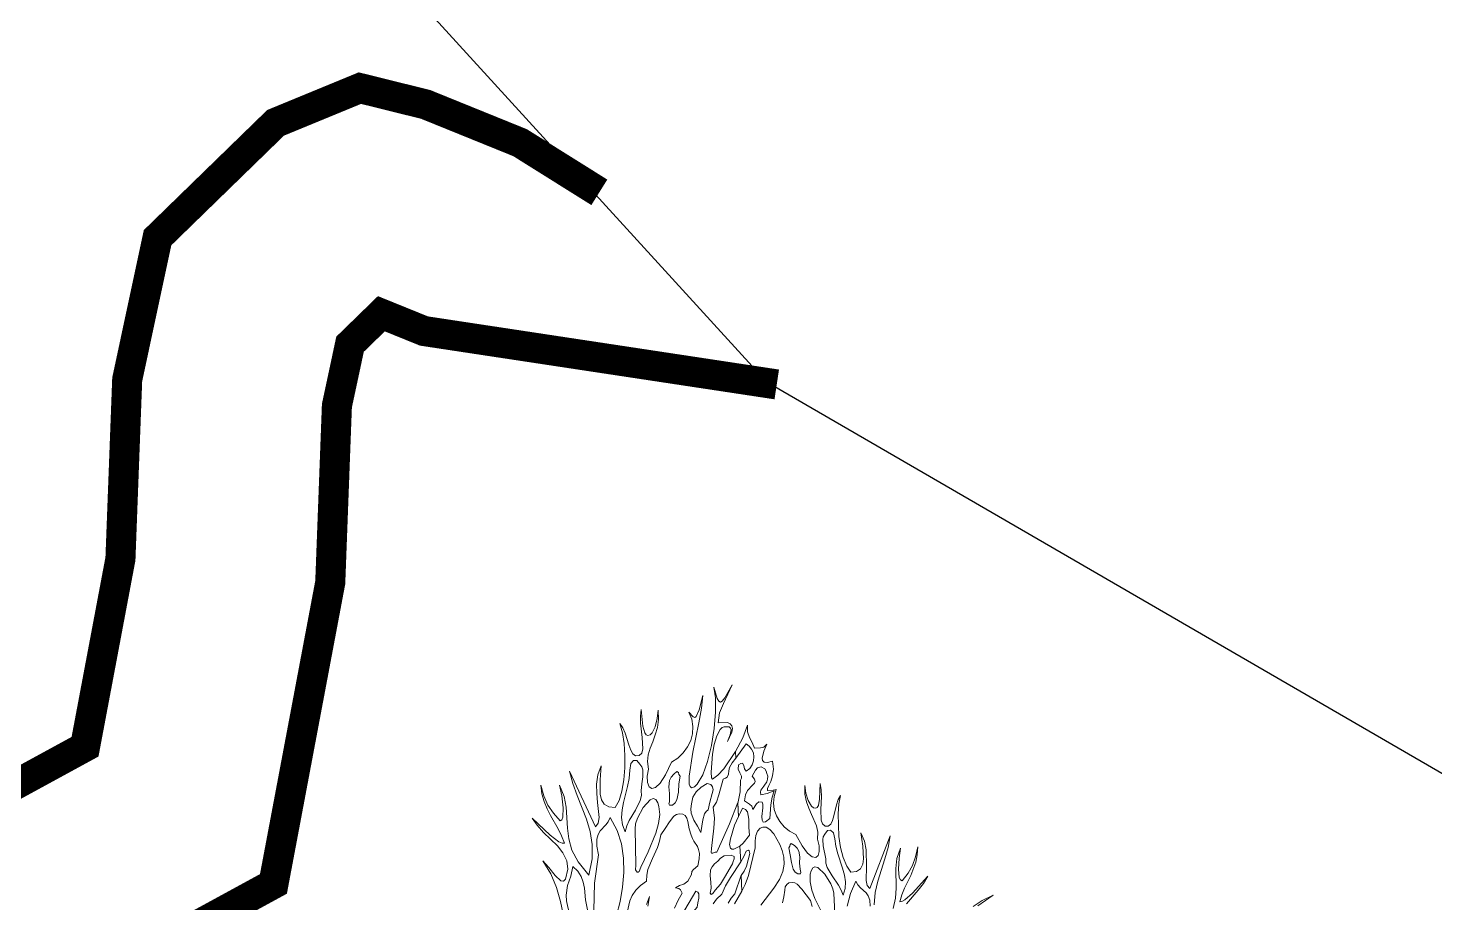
# Model space of a CAD drawing. Header units: inches. Extents: x -340059099 to 1458168, y 1119167 to 1294232938.
# Drawn here: x 471578.1 to 472045.8, y 2616419.5 to 2616710.1 of the extents above; entities that cross this region are included whole.
import ezdxf

# ---------------------------------------------------------------- set-up
doc = ezdxf.new("R2010")
doc.units = ezdxf.units.IN
doc.header["$MEASUREMENT"] = 0
doc.layers.add('BUILDING', color=5, linetype='Continuous', lineweight=15)
doc.layers.add('TREE', color=3, linetype='Continuous', lineweight=15)
doc.layers.add('Text', color=7, linetype='Continuous')

# ---------------------------------------------------------------- blocks, each defined once
blk = doc.blocks.new('tree2')
at = {"layer": 'TREE'}
for points in [[(5207.1937, 5948.4136), (5207.2085, 5948.4395), (5207.207, 5948.4718), (5207.1941, 5948.4339), (5207.1867, 5948.4253), (5207.1805, 5948.4151)], [(5207.15, 5948.4139), (5207.1571, 5948.4229), (5207.1676, 5948.4333), (5207.1753, 5948.4503), (5207.1851, 5948.4672), (5207.2061, 5948.4986), (5207.2042, 5948.5306), (5207.1919, 5948.5242), (5207.1882, 5948.5242), (5207.1854, 5948.526), (5207.1836, 5948.5337), (5207.1851, 5948.5454), (5207.1934, 5948.5725), (5207.2015, 5948.5904), (5207.1999, 5948.6184), (5207.1833, 5948.5756), (5207.158, 5948.518), (5207.154, 5948.518), (5207.1494, 5948.5162), (5207.1472, 5948.5162), (5207.146, 5948.5174), (5207.1469, 5948.5257), (5207.1519, 5948.5667), (5207.1531, 5948.5873), (5207.1503, 5948.6092), (5207.1571, 5948.6193), (5207.1617, 5948.6341), (5207.1703, 5948.6661), (5207.1753, 5948.6677), (5207.1787, 5948.6701), (5207.1814, 5948.676), (5207.1817, 5948.6831), (5207.1836, 5948.6895), (5207.1888, 5948.6991), (5207.1959, 5948.7083), (5207.1956, 5948.7222), (5207.1716, 5948.6871), (5207.1596, 5948.6741), (5207.1491, 5948.6658), (5207.1469, 5948.6689), (5207.146, 5948.6803), (5207.1488, 5948.7163), (5207.1525, 5948.736), (5207.1577, 5948.7539), (5207.1642, 5948.7665), (5207.1682, 5948.7705), (5207.1728, 5948.772), (5207.1827, 5948.7717), (5207.1851, 5948.7693), (5207.1864, 5948.7659), (5207.1848, 5948.7557), (5207.1796, 5948.7419), (5207.1882, 5948.761), (5207.1894, 5948.7684), (5207.1882, 5948.7742), (5207.1848, 5948.7782), (5207.179, 5948.7807), (5207.1605, 5948.7798), (5207.1633, 5948.8004), (5207.171, 5948.8192), (5207.1802, 5948.8379), (5207.1888, 5948.8567), (5207.1737, 5948.8306), (5207.1685, 5948.8241), (5207.1648, 5948.8216), (5207.1614, 5948.8235), (5207.1586, 5948.829), (5207.1519, 5948.8518), (5207.1553, 5948.8302), (5207.1553, 5948.8013), (5207.1522, 5948.7684), (5207.1466, 5948.7342), (5207.1386, 5948.7018), (5207.1291, 5948.675), (5207.118, 5948.656), (5207.1122, 5948.6504), (5207.1063, 5948.6483), (5207.1035, 5948.651), (5207.1017, 5948.656), (5207.1017, 5948.6717), (5207.1094, 5948.7206), (5207.1214, 5948.7801), (5207.1263, 5948.8093), (5207.1294, 5948.8355), (5207.1217, 5948.8065), (5207.1158, 5948.7927), (5207.1131, 5948.7908), (5207.11, 5948.7921), (5207.1011, 5948.8016), (5207.1069, 5948.7871), (5207.1094, 5948.7724), (5207.1085, 5948.7579), (5207.1051, 5948.744), (5207.0986, 5948.7311), (5207.0897, 5948.7191), (5207.0786, 5948.7086), (5207.0657, 5948.7), (5207.0536, 5948.6744), (5207.0429, 5948.6575), (5207.0336, 5948.6489), (5207.0259, 5948.6467), (5207.0204, 5948.6507), (5207.0173, 5948.6593), (5207.0167, 5948.6717), (5207.0195, 5948.6864), (5207.0173, 5948.7015), (5207.0188, 5948.7154), (5207.0225, 5948.7286), (5207.0278, 5948.7416), (5207.033, 5948.7554), (5207.0373, 5948.7702), (5207.0395, 5948.7868), (5207.0386, 5948.8056), (5207.037, 5948.7887), (5207.033, 5948.772), (5207.0268, 5948.7594), (5207.0228, 5948.7557), (5207.0182, 5948.7542), (5207.0145, 5948.7557), (5207.0118, 5948.7597), (5207.0078, 5948.7733), (5207.0047, 5948.8072), (5207.0031, 5948.7936), (5207.0034, 5948.7791), (5207.0068, 5948.7505), (5207.0081, 5948.7271), (5207.0059, 5948.7188), (5207.0007, 5948.7135), (5206.9933, 5948.7129), (5206.9877, 5948.7169), (5206.9834, 5948.7246), (5206.9797, 5948.7351), (5206.972, 5948.7588), (5206.9671, 5948.7696), (5206.9613, 5948.7785), (5206.9665, 5948.76), (5206.9702, 5948.7382), (5206.9717, 5948.7138), (5206.9717, 5948.6886), (5206.9696, 5948.6643), (5206.9656, 5948.6418), (5206.9597, 5948.623), (5206.9517, 5948.6088), (5206.9388, 5948.6098), (5206.9298, 5948.615), (5206.9243, 5948.6242), (5206.9215, 5948.6359), (5206.9212, 5948.6643), (5206.9234, 5948.6932), (5206.9166, 5948.6747), (5206.9141, 5948.6556), (5206.9144, 5948.6369), (5206.9163, 5948.6187), (5206.9191, 5948.5885), (5206.9175, 5948.5771), (5206.9123, 5948.5697), (5206.8596, 5948.6821), (5206.8661, 5948.6569), (5206.8747, 5948.6326), (5206.8938, 5948.5851), (5206.9012, 5948.5602), (5206.9052, 5948.5334), (5206.9049, 5948.5045), (5206.8988, 5948.4718), (5206.8772, 5948.4983), (5206.8643, 5948.5223), (5206.8578, 5948.5451), (5206.855, 5948.567), (5206.8529, 5948.6095), (5206.8486, 5948.631), (5206.8393, 5948.6538), (5206.8436, 5948.6319), (5206.8464, 5948.6079), (5206.8461, 5948.5891), (5206.8439, 5948.5836), (5206.8405, 5948.5817), (5206.8267, 5948.5971), (5206.8156, 5948.6135), (5206.8073, 5948.6319), (5206.8011, 5948.6538), (5206.8033, 5948.6363), (5206.8079, 5948.6205), (5206.8138, 5948.6058), (5206.8208, 5948.5922), (5206.8362, 5948.5654), (5206.843, 5948.5513), (5206.8492, 5948.5362), (5206.8442, 5948.5362), (5206.8375, 5948.5392), (5206.8202, 5948.5525), (5206.7836, 5948.5873), (5206.794, 5948.5725), (5206.807, 5948.5583), (5206.8347, 5948.5309), (5206.8461, 5948.5165), (5206.8538, 5948.5008), (5206.8559, 5948.4835), (5206.8513, 5948.4638), (5206.847, 5948.4598), (5206.8418, 5948.4604), (5206.8301, 5948.4709), (5206.8174, 5948.4872), (5206.8051, 5948.5005), (5206.8215, 5948.4743), (5206.8329, 5948.4466), (5206.8408, 5948.4182), (5206.8473, 5948.3896)], [(5207.6864, 5948.4096), (5207.7172, 5948.4312), (5207.6948, 5948.4201), (5207.6766, 5948.4081)], [(5207.5414, 5948.4139), (5207.5651, 5948.441), (5207.5762, 5948.4549), (5207.5851, 5948.4693), (5207.5537, 5948.4349), (5207.5386, 5948.4216), (5207.5325, 5948.4182), (5207.5282, 5948.4179), (5207.5325, 5948.4321), (5207.538, 5948.4456), (5207.5503, 5948.4712), (5207.5605, 5948.498), (5207.5636, 5948.5128), (5207.5645, 5948.5291), (5207.5602, 5948.5088), (5207.5537, 5948.4912), (5207.5448, 5948.4755), (5207.5331, 5948.4604), (5207.5294, 5948.462), (5207.5272, 5948.4666), (5207.5254, 5948.4841), (5207.5266, 5948.5063), (5207.5294, 5948.5266), (5207.5223, 5948.5051), (5207.5199, 5948.485), (5207.5208, 5948.4456), (5207.5195, 5948.4253), (5207.5149, 5948.4041)], [(5207.4764, 5948.4115), (5207.4786, 5948.4364), (5207.4838, 5948.4598), (5207.498, 5948.5048), (5207.5045, 5948.5275), (5207.5088, 5948.5513), (5207.4678, 5948.4444), (5207.4623, 5948.4509), (5207.4601, 5948.461), (5207.4607, 5948.4894), (5207.4601, 5948.5232), (5207.4564, 5948.5405), (5207.4493, 5948.5571), (5207.453, 5948.5306), (5207.4546, 5948.5045), (5207.453, 5948.4937), (5207.4484, 5948.4847), (5207.4407, 5948.4792), (5207.429, 5948.4777), (5207.4207, 5948.49), (5207.4136, 5948.5072), (5207.4084, 5948.5275), (5207.405, 5948.55), (5207.4031, 5948.5956), (5207.4047, 5948.6159), (5207.4084, 5948.6332), (5207.4035, 5948.6245), (5207.3998, 5948.6141), (5207.3945, 5948.5919), (5207.3918, 5948.582), (5207.3884, 5948.5747), (5207.3834, 5948.5707), (5207.377, 5948.571), (5207.3717, 5948.5753), (5207.369, 5948.5827), (5207.3684, 5948.6045), (5207.3696, 5948.631), (5207.369, 5948.6443), (5207.3668, 5948.6569), (5207.3659, 5948.6255), (5207.3634, 5948.6125), (5207.361, 5948.6085), (5207.3579, 5948.607), (5207.3536, 5948.6082), (5207.3496, 5948.6113), (5207.3428, 5948.6227), (5207.3382, 5948.6375), (5207.3357, 5948.6529), (5207.336, 5948.6353), (5207.3391, 5948.6202), (5207.344, 5948.607), (5207.3496, 5948.5947), (5207.3597, 5948.5713), (5207.3619, 5948.5586), (5207.3613, 5948.5445), (5207.3647, 5948.5309), (5207.365, 5948.5195), (5207.3628, 5948.5115), (5207.3579, 5948.5075), (5207.3508, 5948.5088), (5207.3416, 5948.5162), (5207.3305, 5948.5309), (5207.3179, 5948.5537), (5207.3049, 5948.5608), (5207.2941, 5948.5697), (5207.2852, 5948.5802), (5207.2784, 5948.5916), (5207.2741, 5948.6042), (5207.2726, 5948.6175), (5207.2738, 5948.631), (5207.2781, 5948.6449), (5207.2658, 5948.6424), (5207.2603, 5948.643), (5207.26, 5948.6467), (5207.2627, 5948.6529), (5207.267, 5948.6615), (5207.2707, 5948.6729), (5207.2726, 5948.6864), (5207.2704, 5948.7021), (5207.2603, 5948.6997), (5207.2538, 5948.7003), (5207.2504, 5948.7034), (5207.2495, 5948.7086), (5207.2526, 5948.7225), (5207.259, 5948.7369), (5207.2526, 5948.7308), (5207.2464, 5948.7292), (5207.2341, 5948.7289), (5207.2295, 5948.74), (5207.2239, 5948.7505), (5207.2199, 5948.7619), (5207.2196, 5948.7754), (5207.2101, 5948.7496), (5207.1956, 5948.7222), (5207.1959, 5948.7086), (5207.2172, 5948.7373), (5207.2233, 5948.7326), (5207.2282, 5948.7265), (5207.2316, 5948.7191), (5207.2329, 5948.7111), (5207.2322, 5948.7028), (5207.2295, 5948.6948), (5207.2245, 5948.6877), (5207.2172, 5948.6818), (5207.2138, 5948.6871), (5207.2122, 5948.6938), (5207.2095, 5948.6981), (5207.2064, 5948.6975), (5207.2018, 5948.6948), (5207.2011, 5948.6864), (5207.2045, 5948.6787), (5207.2073, 5948.6717), (5207.2073, 5948.668), (5207.2055, 5948.664), (5207.2051, 5948.6406), (5207.1999, 5948.6169), (5207.2015, 5948.5904), (5207.2058, 5948.5987), (5207.2095, 5948.6073), (5207.2159, 5948.6045), (5207.2199, 5948.5996), (5207.2227, 5948.5851), (5207.2224, 5948.5682), (5207.2239, 5948.5525), (5207.211, 5948.5362), (5207.2042, 5948.5306), (5207.2061, 5948.4983), (5207.2125, 5948.5091), (5207.2168, 5948.5199), (5207.2215, 5948.5223), (5207.223, 5948.5208), (5207.2245, 5948.5152), (5207.2178, 5948.49), (5207.2128, 5948.4798), (5207.207, 5948.4712), (5207.2085, 5948.4392), (5207.215, 5948.453), (5207.2215, 5948.4709), (5207.2356, 5948.5269), (5207.2353, 5948.5408), (5207.2369, 5948.5522), (5207.2402, 5948.5608), (5207.2452, 5948.5667), (5207.251, 5948.5691), (5207.2578, 5948.5685), (5207.2652, 5948.5639), (5207.2732, 5948.5556), (5207.2852, 5948.534), (5207.2901, 5948.5217), (5207.2935, 5948.5081), (5207.2941, 5948.494), (5207.2914, 5948.4789), (5207.2846, 5948.4626), (5207.2732, 5948.445), (5207.2467, 5948.4108)], [(5206.9723, 5948.5593), (5206.9665, 5948.5737), (5206.9646, 5948.5885), (5206.9659, 5948.6036), (5206.969, 5948.619), (5206.977, 5948.651), (5206.9803, 5948.6674), (5206.9816, 5948.684), (5206.9834, 5948.6975), (5206.9887, 5948.7037), (5206.9954, 5948.7034), (5207.0019, 5948.6966), (5207.0056, 5948.6911), (5207.0078, 5948.6846), (5207.0078, 5948.6707), (5207.0056, 5948.6563), (5207.0044, 5948.6421), (5207.005, 5948.6326), (5207.0025, 5948.623), (5206.9927, 5948.6033), (5206.9803, 5948.5824), (5206.9754, 5948.5713), (5206.9723, 5948.5593)], [(5207.2135, 5948.6218), (5207.2156, 5948.6344), (5207.2199, 5948.6433), (5207.2298, 5948.6541), (5207.2338, 5948.6578), (5207.2353, 5948.6615), (5207.2341, 5948.6661), (5207.2289, 5948.6723), (5207.2359, 5948.684), (5207.2402, 5948.6889), (5207.2476, 5948.6911), (5207.255, 5948.6871), (5207.2578, 5948.6821), (5207.2587, 5948.6772), (5207.2609, 5948.6723), (5207.2606, 5948.6661), (5207.2587, 5948.6606), (5207.2526, 5948.652), (5207.247, 5948.6436), (5207.2461, 5948.6393), (5207.247, 5948.6341), (5207.2593, 5948.6369), (5207.2741, 5948.6421), (5207.2698, 5948.6292), (5207.2673, 5948.6141), (5207.2652, 5948.5861), (5207.2563, 5948.5796), (5207.2513, 5948.579), (5207.2492, 5948.583), (5207.2489, 5948.5901), (5207.2507, 5948.6076), (5207.2507, 5948.615), (5207.2492, 5948.6193), (5207.2427, 5948.6199), (5207.2381, 5948.6159), (5207.2304, 5948.6045), (5207.2286, 5948.6113), (5207.2239, 5948.6153), (5207.2135, 5948.6218)], [(5207.0681, 5948.6132), (5207.0616, 5948.6132), (5207.0607, 5948.6159), (5207.062, 5948.6202), (5207.062, 5948.6239), (5207.062, 5948.6369), (5207.0607, 5948.6501), (5207.062, 5948.6634), (5207.065, 5948.6698), (5207.0706, 5948.6763), (5207.077, 5948.6812), (5207.0798, 5948.6794), (5207.081, 5948.6754), (5207.0832, 5948.6723), (5207.081, 5948.6563), (5207.0801, 5948.6393), (5207.077, 5948.6242), (5207.0733, 5948.6181), (5207.0681, 5948.6132)], [(5207.1251, 5948.5577), (5207.1186, 5948.571), (5207.1109, 5948.583), (5207.1057, 5948.5971), (5207.1051, 5948.6058), (5207.1066, 5948.6162), (5207.1088, 5948.6292), (5207.1155, 5948.6403), (5207.1257, 5948.6498), (5207.1383, 5948.6569), (5207.1457, 5948.655), (5207.1491, 5948.6507), (5207.15, 5948.6443), (5207.1485, 5948.6366), (5207.1432, 5948.6193), (5207.1402, 5948.6039), (5207.1359, 5948.6002), (5207.1328, 5948.5956), (5207.1294, 5948.5836), (5207.1251, 5948.5577)], [(5206.9936, 5948.4918), (5206.9921, 5948.5654), (5206.993, 5948.5756), (5206.9967, 5948.5867), (5207.0087, 5948.6088), (5207.0228, 5948.6239), (5207.029, 5948.6267), (5207.0339, 5948.6245), (5207.0379, 5948.6181), (5207.0404, 5948.6107), (5207.0422, 5948.5944), (5207.0398, 5948.5759), (5207.0342, 5948.5568), (5207.0188, 5948.5189), (5207.0041, 5948.4878), (5207.0004, 5948.4792), (5206.9982, 5948.4777), (5206.9961, 5948.478), (5206.9933, 5948.4826), (5206.9936, 5948.4918)], [(5206.976, 5948.3964), (5206.9813, 5948.4195), (5206.9865, 5948.4306), (5206.9936, 5948.441), (5207.0031, 5948.4509), (5207.0155, 5948.4598), (5207.0158, 5948.4718), (5207.0182, 5948.4832), (5207.0272, 5948.5051), (5207.0376, 5948.5279), (5207.0416, 5948.5402), (5207.0444, 5948.5534), (5207.053, 5948.566), (5207.0616, 5948.5796), (5207.0706, 5948.591), (5207.0758, 5948.5944), (5207.0817, 5948.5959), (5207.0887, 5948.5953), (5207.0937, 5948.5922), (5207.0971, 5948.587), (5207.0992, 5948.5805), (5207.1017, 5948.5657), (5207.106, 5948.5525), (5207.1081, 5948.5457), (5207.1112, 5948.5402), (5207.1183, 5948.5297), (5207.1208, 5948.5235), (5207.1223, 5948.5152), (5207.1217, 5948.5045), (5207.1189, 5948.4903), (5207.1103, 5948.4829), (5207.1069, 5948.4789), (5207.1066, 5948.4727), (5207.0989, 5948.4592), (5207.0906, 5948.4533), (5207.0823, 5948.4506), (5207.074, 5948.4463), (5207.0804, 5948.4447), (5207.0838, 5948.4419), (5207.0878, 5948.4355), (5207.0792, 5948.421), (5207.0718, 5948.405)], [(5207.0179, 5948.409), (5207.0216, 5948.4287), (5207.0152, 5948.4124)], [(5206.9083, 5948.3998), (5206.9101, 5948.4552), (5206.9181, 5948.5131), (5206.9144, 5948.5306), (5206.9144, 5948.5442), (5206.9172, 5948.554), (5206.9215, 5948.5614), (5206.9326, 5948.5734), (5206.9379, 5948.5799), (5206.9419, 5948.5882), (5206.9557, 5948.5623), (5206.9643, 5948.5349), (5206.9687, 5948.5063), (5206.9693, 5948.4767), (5206.9668, 5948.4475), (5206.9619, 5948.4182), (5206.9548, 5948.3902)], [(5207.4133, 5948.4309), (5207.4093, 5948.4416), (5207.4041, 5948.4515), (5207.3915, 5948.47), (5207.381, 5948.4872), (5207.3782, 5948.4958), (5207.3782, 5948.5048), (5207.373, 5948.5309), (5207.372, 5948.5436), (5207.3733, 5948.5494), (5207.3767, 5948.5549), (5207.3819, 5948.5617), (5207.3881, 5948.5627), (5207.3936, 5948.5574), (5207.3964, 5948.5451), (5207.3985, 5948.53), (5207.4025, 5948.5149), (5207.4124, 5948.486), (5207.4161, 5948.4718), (5207.4182, 5948.458), (5207.4176, 5948.4444), (5207.4133, 5948.4309)], [(5207.1463, 5948.4453), (5207.1457, 5948.4576), (5207.1439, 5948.4703), (5207.1448, 5948.4826), (5207.1479, 5948.4887), (5207.1531, 5948.4949), (5207.1596, 5948.5001), (5207.1651, 5948.506), (5207.1728, 5948.5106), (5207.1867, 5948.5121), (5207.1925, 5948.5091), (5207.1928, 5948.5045), (5207.1907, 5948.4995), (5207.1897, 5948.4949), (5207.1734, 5948.4669), (5207.1648, 5948.4533), (5207.1546, 5948.441), (5207.1497, 5948.4345), (5207.146, 5948.4324), (5207.1445, 5948.4355), (5207.1463, 5948.4453)], [(5207.3215, 5948.474), (5207.316, 5948.478), (5207.3123, 5948.4835), (5207.3086, 5948.4974), (5207.3064, 5948.5128), (5207.3037, 5948.5272), (5207.3052, 5948.53), (5207.3061, 5948.534), (5207.3083, 5948.5359), (5207.3151, 5948.5319), (5207.3203, 5948.5263), (5207.3237, 5948.5205), (5207.3259, 5948.5084), (5207.3252, 5948.4961), (5207.3262, 5948.4841), (5207.3277, 5948.4771), (5207.3271, 5948.4743), (5207.3215, 5948.474)], [(5206.888, 5948.3376), (5206.8781, 5948.3419), (5206.8716, 5948.3483), (5206.8673, 5948.357), (5206.8646, 5948.3665), (5206.8612, 5948.3874), (5206.8559, 5948.4068), (5206.8532, 5948.4195), (5206.8526, 5948.4309), (5206.8556, 5948.4509), (5206.8618, 5948.4697), (5206.8664, 5948.4894), (5206.8763, 5948.4795), (5206.883, 5948.4687), (5206.8873, 5948.4576), (5206.8895, 5948.4456), (5206.892, 5948.4216), (5206.8963, 5948.3982), (5206.896, 5948.3813), (5206.8969, 5948.3634), (5206.8954, 5948.3477), (5206.8926, 5948.3419), (5206.888, 5948.3376)], [(5207.3982, 5948.3671), (5207.3988, 5948.3588), (5207.3967, 5948.3545), (5207.3927, 5948.3551), (5207.3887, 5948.3628), (5207.373, 5948.3905), (5207.356, 5948.4241), (5207.3499, 5948.4416), (5207.3465, 5948.4583), (5207.3468, 5948.4734), (5207.3486, 5948.4804), (5207.352, 5948.4866), (5207.3563, 5948.4887), (5207.3622, 5948.4869), (5207.3764, 5948.4737), (5207.3887, 5948.4543), (5207.3927, 5948.4441), (5207.3945, 5948.4349), (5207.3982, 5948.3671)], [(5207.2907, 5948.4155), (5207.2935, 5948.4278), (5207.2951, 5948.4416), (5207.2963, 5948.4478), (5207.2991, 5948.4527), (5207.3034, 5948.4561), (5207.3101, 5948.457), (5207.3154, 5948.4561), (5207.3203, 5948.4533), (5207.3295, 5948.4435), (5207.3474, 5948.4204), (5207.3508, 5948.4084)], [(5207.4219, 5948.4087), (5207.4281, 5948.4345), (5207.4392, 5948.4592), (5207.4432, 5948.4521), (5207.4487, 5948.4463), (5207.4598, 5948.4361), (5207.4644, 5948.4296), (5207.4675, 5948.4207), (5207.4681, 5948.4087)], [(5207.086, 5948.3899), (5207.1152, 5948.4395), (5207.1192, 5948.437), (5207.1211, 5948.4336), (5207.1214, 5948.425), (5207.1189, 5948.4158), (5207.118, 5948.4068), (5207.1038, 5948.3902), (5207.0998, 5948.3874), (5207.0955, 5948.3862), (5207.0909, 5948.3868), (5207.086, 5948.3899)]]:
    blk.add_lwpolyline(points, dxfattribs=at)

msp = doc.modelspace()

# ---------------------------------------------------------------- linework, layer by layer
at = {"layer": 'BUILDING', "const_width": 10}
for points in [[(470470.78, 2616676.54), (470608.13, 2616636.96), (470855.36, 2616597.14), (471136.23, 2616542.25), (471348.63, 2616500.75), (471444.01, 2616454.15), (471521.1, 2616429.94), (471597.06, 2616471.34), (471608.83, 2616533.77), (471611.08, 2616593.38), (471621.17, 2616640.49), (471660.41, 2616678.66), (471688.44, 2616690.2), (471710.31, 2616684.78), (471741.7, 2616672.06), (471768.05, 2616655.57), (471768.05, 2616655.57), (471768.05, 2616655.57), (471768.05, 2616655.57)], [(470440.83, 2616612.32), (470592.82, 2616568.52), (470843.08, 2616528.22), (471122.81, 2616473.55), (471326.17, 2616433.81), (471418.02, 2616388.94), (471528.5, 2616354.25), (471659.7, 2616425.76), (471678.59, 2616525.93), (471680.8, 2616584.66), (471685.17, 2616605.09), (471695.58, 2616615.22), (471709.75, 2616609.48), (471827.04, 2616591.73)]]:
    msp.add_lwpolyline(points, dxfattribs=at)
at = {"layer": 'Text'}
msp.add_lwpolyline([(471578.56, 2616861.23), (471690.31, 2616738.75), (471823.53, 2616592.72), (472124.04, 2616418.57), (472435.31, 2616211.39)], dxfattribs=at)
at = {"layer": 'Text', "color": 1}
msp.add_circle((469844, 2616428.5), 81808.03, dxfattribs=at)

# ---------------------------------------------------------------- block references
at = {"layer": 'TREE', "color": 3, "xscale": 164.188119242317, "yscale": 164.1881192402798, "zscale": 164.1881192413053}
msp.add_blockref('tree2', (-383146.31, 1639760.29), dxfattribs=at)

doc.saveas('drawing.dxf')
